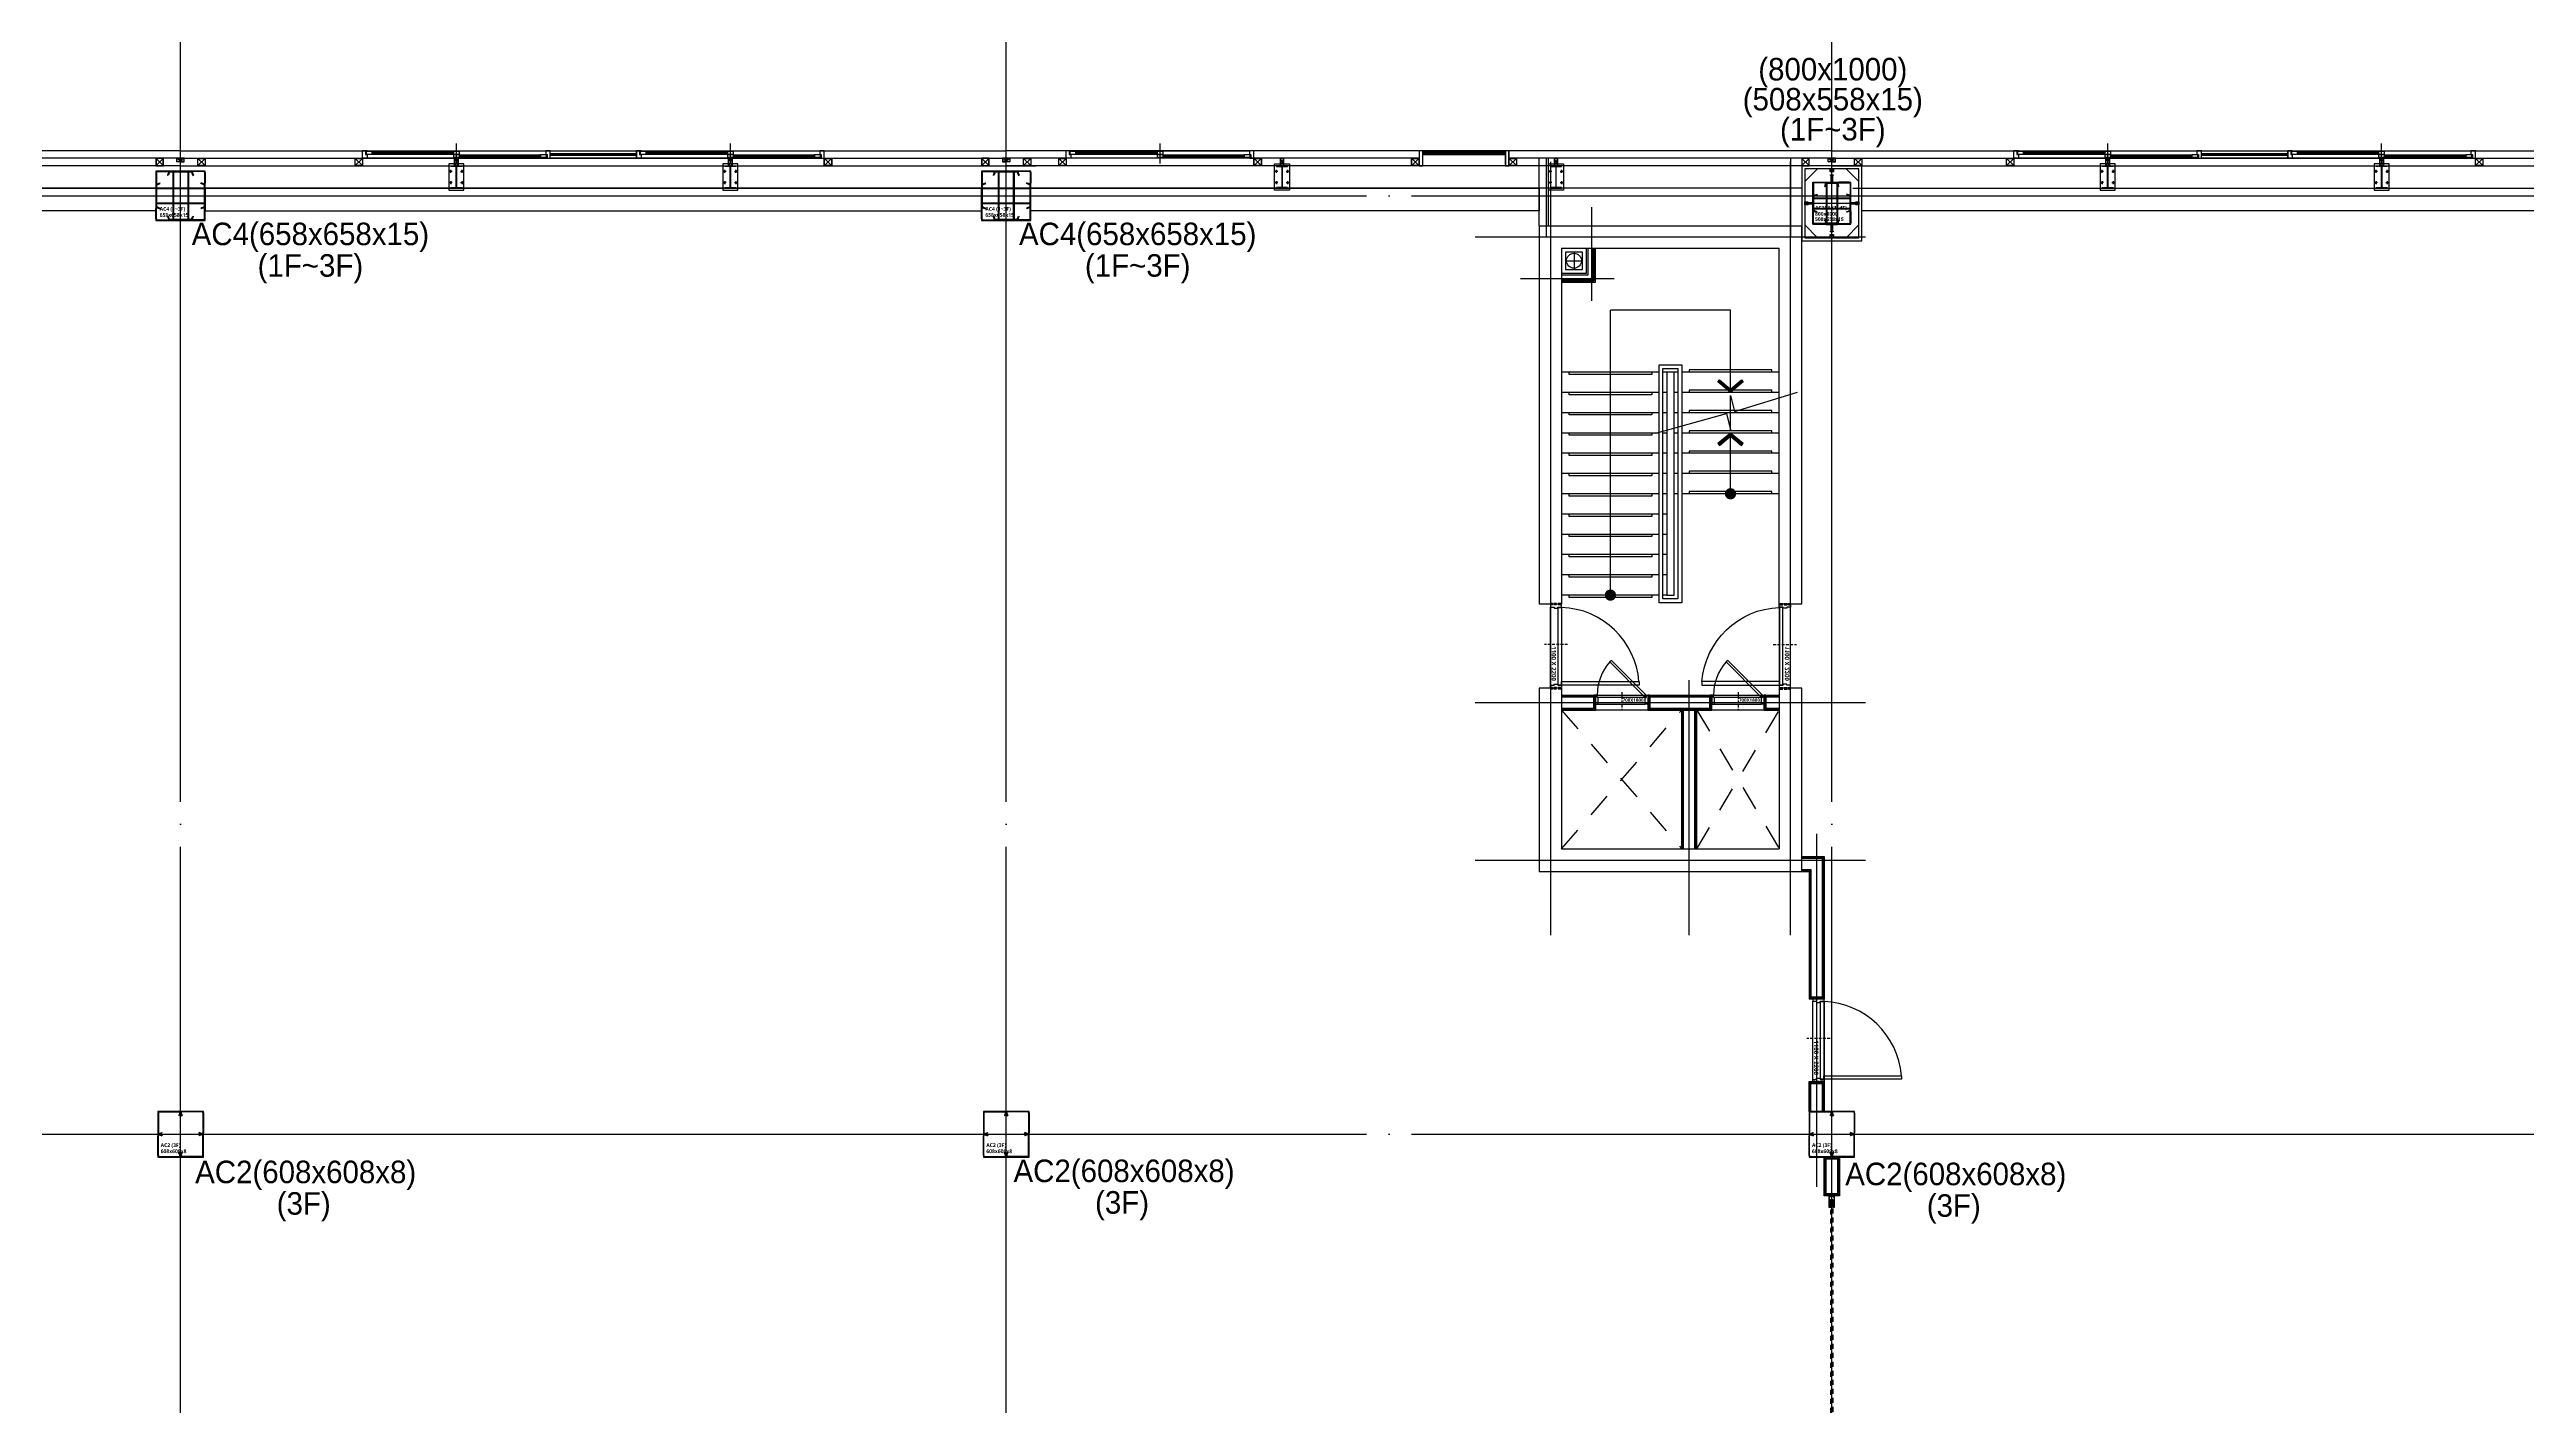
# Model space of a CAD drawing. Header units: millimetres. Extents: x -47382 to 204618, y -51045 to 127155.
# Drawn here: x 56254 to 89254, y 47758 to 65819 of the extents above; entities that cross this region are included whole.
import ezdxf
from ezdxf.enums import TextEntityAlignment as Align

# ---------------------------------------------------------------- set-up
doc = ezdxf.new("R2010")
doc.units = ezdxf.units.MM
doc.header["$LTSCALE"] = 300
doc.header["$MEASUREMENT"] = 0
for name, pattern in [('CEN', [62, 60, -1, 0, -1]), ('HID', [2, 1.1, -0.9]), ('HIDDEN2', [0.1875, 0.125, -0.0625])]:
    doc.linetypes.add(name, pattern=pattern)
doc.layers.get('0').update_dxf_attribs({"linetype": 'CONTINUOUS'})
doc.layers.get('Defpoints').update_dxf_attribs({"color": 153, "linetype": 'CONTINUOUS'})
for name, color, linetype in [('1', 7, 'CONTINUOUS'), ('6', 6, 'CONTINUOUS'), ('A-CEN', 1, 'CEN'), ('A-CODE-DRAIN', 6, 'CONTINUOUS'), ('A-DOOR', 4, 'CONTINUOUS'), ('A-DOOR-JAMB', 4, 'CONTINUOUS'), ('A-DOOR-SILL', 8, 'CONTINUOUS'), ('A-DOOR-SWING', 8, 'CONTINUOUS'), ('A-FLOR-FLIN-TYP2', 8, 'CONTINUOUS'), ('A-FLOR-GW', 6, 'CONTINUOUS'), ('A-FLOR-PANL', 6, 'CONTINUOUS'), ('A-FLOR-STRA-ETC', 7, 'CONTINUOUS'), ('A-FLOR-STRA-MAIN', 4, 'CONTINUOUS'), ('A-FLOR-STRA-SUB', 9, 'CONTINUOUS'), ('A-FLOR-STUD', 9, 'CONTINUOUS'), ('A-PS-HID', 5, 'HID'), ('A-ST-AXIS-CEN', 252, 'CEN'), ('A-ST-COL', 2, 'CONTINUOUS'), ('A-ST-CONC', 2, 'CONTINUOUS'), ('A-WALL-DRY1', 7, 'CONTINUOUS'), ('A-WIN', 4, 'CONTINUOUS'), ('Bound', 9, 'CONTINUOUS'), ('SS-PLATE', 32, 'CONTINUOUS'), ('STEEL', 2, 'CONTINUOUS'), ('XREF-PLAN$0$A-STEEL', 7, 'CONTINUOUS'), ('방화셔터', 11, 'HID'), ('충돌방지대 IN', 4, 'CONTINUOUS')]:
    doc.layers.add(name, color=color, linetype=linetype)
doc.layers.add('A-ANNO-NPLT', color=129, linetype='CONTINUOUS', plot=False)
doc.layers.add('Defpoint', color=161, linetype='CONTINUOUS', plot=False)
for name, color, linetype, lineweight in [('A-SECT-LIN1', 4, 'CONTINUOUS', 25), ('가는선', 5, 'CONTINUOUS', 9), ('보조근', 7, 'CONTINUOUS', 0)]:
    doc.layers.add(name, color=color, linetype=linetype, lineweight=lineweight)
doc.styles.add('SH_대대리576', font='NanumGothicBold.ttf')
doc.styles.add('SHP-나눔bo', font='')
doc.styles.add('돋움', font='')
doc.styles.get('SHP-나눔bo').set_extended_font_data('NanumGothic', bold=True)
doc.styles.get('돋움').set_extended_font_data('Dotum')

# ---------------------------------------------------------------- blocks, each defined once
blk = doc.blocks.new('XR-평면도$0$8F-PLAN$0$arrow2')
at = {"color": 8}
blk.add_lwpolyline([(0, 0.87), (0.74, 0), (0, -0.87), (0.15, -1), (1, 0), (0.15, 1)], close=True, dxfattribs=at)
for points in [[(0, 0.87), (0.15, 1), (0.74, 0), (1, 0)], [(0.74, 0), (1, 0), (0, -0.87), (0.15, -1)]]:
    blk.add_solid(points, dxfattribs=at)
blk = doc.blocks.new('A$C0e376f74')
at = {"layer": 'A-ANNO-NPLT', "linetype": 'HIDDEN2'}
for p, q in [((-20, 140), (-20, 10)), ((0, 140), (-20, 140)), ((0, 120), (-20, 120)), ((0, 30), (-20, 30)), ((0, 10), (-20, 10)), ((-10, 140), (-10, 10)), ((0, 140), (0, 10)), ((525, 230), (525, -80)), ((1100, 140), (1120, 140)), ((1100, 140), (1100, 10)), ((1100, 120), (1120, 120)), ((1100, 30), (1120, 30)), ((1100, 10), (1120, 10)), ((1110, 140), (1110, 10)), ((1120, 140), (1120, 10))]:
    blk.add_line(p, q, dxfattribs=at)
at = {"layer": 'A-ANNO-NPLT', "linetype": 'ByBlock'}
blk.add_lwpolyline([(1067, 102), (33, 102), (33, 147), (1067, 147)], close=True, dxfattribs=at)
at = {"layer": 'A-DOOR', "linetype": 'ByBlock'}
blk.add_lwpolyline([(1067, 1181), (1067, 147), (1022, 147), (1022, 1181)], close=True, dxfattribs=at)
at = {"layer": 'A-DOOR-JAMB'}
for points in [[(0, 20), (0, 0), (30, 0), (30, 50), (45, 50), (45, 100), (30, 100), (30, 150), (0, 150), (0, 130)], [(1100, 20), (1100, 0), (1070, 0), (1070, 50), (1055, 50), (1055, 100), (1070, 100), (1070, 150), (1100, 150), (1100, 130)]]:
    blk.add_lwpolyline(points, dxfattribs=at)
at = {"layer": 'A-DOOR-SILL'}
for p, q in [((30, 150), (1070, 150)), ((1070, 0), (30, 0))]:
    blk.add_line(p, q, dxfattribs=at)
at = {"layer": 'A-DOOR-SWING'}
blk.add_arc((1107, 109), 1075, 94.5299, 177.8035, dxfattribs=at)
at = {"layer": 'A-ANNO-NPLT', "linetype": 'ByBlock', "style": 'SHP-나눔bo'}
blk.add_text('1100 X 2200', height=60, dxfattribs=at).set_placement((781, 16), align=Align.CENTER)
blk = doc.blocks.new('G$C3E142F4A')
at = {"layer": 'A-ANNO-NPLT', "linetype": 'HIDDEN2'}
for p, q in [((462, 740), (462, 720)), ((462, 740), (582, 740)), ((462, 730), (582, 730)), ((462, 720), (582, 720)), ((472, 740), (472, 720)), ((562, 740), (562, 720)), ((582, 740), (582, 720)), ((422, 370), (660, 370)), ((462, 20), (462, 0)), ((462, 20), (582, 20)), ((462, 10), (582, 10)), ((462, 0), (582, 0)), ((472, 20), (472, 0)), ((562, 20), (562, 0)), ((582, 20), (582, 0))]:
    blk.add_line(p, q, dxfattribs=at)
at = {"layer": 'A-ANNO-NPLT', "linetype": 'ByBlock'}
blk.add_lwpolyline([(462, 697), (497, 697), (497, 43), (462, 43)], close=True, dxfattribs=at)
at = {"layer": 'A-DOOR', "linetype": 'ByBlock'}
for p, q in [((0, 235), (462, 697)), ((21, 212), (484, 675)), ((462, 697), (462, 720)), ((462, 720), (582, 720)), ((462, 697), (484, 675)), ((497, 697), (462, 697)), ((497, 685), (497, 697)), ((582, 685), (497, 685)), ((582, 720), (582, 685))]:
    blk.add_line(p, q, dxfattribs=at)
blk.add_lwpolyline([(0, 235), (21, 212)], dxfattribs=at)
at = {"layer": 'A-DOOR-JAMB'}
for p, q in [((497, 43), (462, 43)), ((462, 43), (462, 20)), ((472, 20), (582, 20)), ((497, 55), (497, 43)), ((582, 55), (497, 55)), ((582, 20), (582, 55))]:
    blk.add_line(p, q, dxfattribs=at)
at = {"layer": 'A-DOOR-SILL'}
blk.add_line((582, 38), (582, 685), dxfattribs=at)
at = {"layer": 'A-DOOR-SWING'}
blk.add_arc((465, 711), 668, 228.3916, 269.7655, dxfattribs=at)
at = {"layer": 'A-ANNO-NPLT', "linetype": 'ByBlock', "style": 'SHP-나눔bo'}
blk.add_text('700X1800', height=45, rotation=90, dxfattribs=at).set_placement((552, 522), align=Align.CENTER)
blk = doc.blocks.new('32')
at = {"layer": 'A-CEN'}
for p, q in [((-3350, 850), (-3350, -9450)), ((-150, -9450), (-150, 850)), ((850, -150), (-4350, -150)), ((-1500, -9450), (-1500, -6050)), ((-4350, -6350), (850, -6350)), ((-4350, -6350), (850, -6350)), ((-4350, -8450), (850, -8450))]:
    blk.add_line(p, q, dxfattribs=at)
at = {"layer": 'A-FLOR-FLIN-TYP2'}
for p, q in [((-2050, -6450), (-2750, -6450)), ((-500, -6450), (-1200, -6450))]:
    blk.add_line(p, q, dxfattribs=at)
at = {"layer": 'A-FLOR-STRA-ETC'}
for p, q in [((-950, -1125), (-2550, -1125)), ((-2550, -4920), (-2550, -1125)), ((-950, -2220), (-950, -1125)), ((-950, -3570), (-950, -2760))]:
    blk.add_line(p, q, dxfattribs=at)
blk.add_lwpolyline([(-1943, -2760), (-1004, -2502), (-950, -2719), (-950, -2261), (-897, -2475), (-57, -2218)], dxfattribs=at)
at = {"layer": 'A-FLOR-STRA-ETC', "const_width": 75}
for points in [[(-950, -3607, -1), (-950, -3532, -1)], [(-2550, -4957, -1), (-2550, -4882, -1)]]:
    blk.add_lwpolyline(points, format="xyb", close=True, dxfattribs=at)
at = {"layer": 'A-FLOR-STRA-MAIN'}
for p, q in [((-1900, -1950), (-3200, -1950)), ((-1800, -1950), (-1850, -1950)), ((-1650, -1950), (-1700, -1950)), ((-300, -1950), (-1600, -1950)), ((-1900, -2220), (-3200, -2220)), ((-1800, -2220), (-1850, -2220)), ((-1650, -2220), (-1700, -2220)), ((-300, -2220), (-1600, -2220)), ((-1900, -2490), (-3200, -2490)), ((-1800, -2490), (-1850, -2490)), ((-1650, -2490), (-1700, -2490)), ((-300, -2490), (-1600, -2490)), ((-1900, -2760), (-3200, -2760)), ((-1800, -2760), (-1850, -2760)), ((-1650, -2760), (-1700, -2760)), ((-300, -2760), (-1600, -2760)), ((-1900, -3030), (-3200, -3030)), ((-1900, -3300), (-3200, -3300)), ((-1800, -3030), (-1850, -3030)), ((-1800, -3300), (-1850, -3300)), ((-1650, -3030), (-1700, -3030)), ((-1650, -3300), (-1700, -3300)), ((-300, -3030), (-1600, -3030)), ((-300, -3300), (-1600, -3300)), ((-1900, -3570), (-3200, -3570)), ((-1800, -3570), (-1850, -3570)), ((-1650, -3570), (-1700, -3570)), ((-300, -3570), (-1600, -3570)), ((-1900, -3840), (-3200, -3840)), ((-1800, -3840), (-1850, -3840)), ((-1900, -4110), (-3200, -4110)), ((-1800, -4110), (-1850, -4110)), ((-1900, -4380), (-3200, -4380)), ((-1800, -4380), (-1850, -4380)), ((-1900, -4650), (-3200, -4650)), ((-1900, -4920), (-3200, -4920)), ((-1800, -4650), (-1850, -4650)), ((-1800, -4920), (-1850, -4920))]:
    blk.add_line(p, q, dxfattribs=at)
blk.add_lwpolyline([(-1800, -4920), (-1700, -4920), (-1700, -1950), (-1800, -1950)], close=True, dxfattribs=at)
at = {"layer": 'A-FLOR-STRA-SUB', "color": 250}
for points in [[(-2000, -1950), (-2000, -1980), (-3100, -1980), (-3100, -1950)], [(-400, -1950), (-400, -1920), (-1500, -1920), (-1500, -1950)], [(-2000, -2220), (-2000, -2250), (-3100, -2250), (-3100, -2220)], [(-400, -2220), (-400, -2190), (-1500, -2190), (-1500, -2220)], [(-2000, -2490), (-2000, -2520), (-3100, -2520), (-3100, -2490)], [(-400, -2490), (-400, -2460), (-1500, -2460), (-1500, -2490)], [(-2000, -2760), (-2000, -2790), (-3100, -2790), (-3100, -2760)], [(-400, -2760), (-400, -2730), (-1500, -2730), (-1500, -2760)], [(-2000, -3030), (-2000, -3060), (-3100, -3060), (-3100, -3030)], [(-2000, -3300), (-2000, -3330), (-3100, -3330), (-3100, -3300)], [(-400, -3030), (-400, -3000), (-1500, -3000), (-1500, -3030)], [(-400, -3300), (-400, -3270), (-1500, -3270), (-1500, -3300)], [(-2000, -3570), (-2000, -3600), (-3100, -3600), (-3100, -3570)], [(-400, -3570), (-400, -3540), (-1500, -3540), (-1500, -3570)], [(-2000, -3840), (-2000, -3870), (-3100, -3870), (-3100, -3840)], [(-2000, -4110), (-2000, -4140), (-3100, -4140), (-3100, -4110)], [(-2000, -4380), (-2000, -4410), (-3100, -4410), (-3100, -4380)], [(-2000, -4650), (-2000, -4680), (-3100, -4680), (-3100, -4650)], [(-2000, -4920), (-2000, -4950), (-3100, -4950), (-3100, -4920)]]:
    blk.add_lwpolyline(points, dxfattribs=at)
at = {"layer": 'A-FLOR-STRA-SUB'}
for points in [[(-1600, -5020), (-1900, -5020), (-1900, -1850), (-1600, -1850)], [(-1650, -4970), (-1850, -4970), (-1850, -1900), (-1650, -1900)]]:
    blk.add_lwpolyline(points, close=True, dxfattribs=at)
at = {"layer": 'A-PS-HID'}
for p, q in [((-3200, -8300), (-1600, -6450)), ((-3200, -6450), (-1600, -8300)), ((-1400, -8300), (-300, -6450)), ((-1400, -6450), (-300, -8300))]:
    blk.add_line(p, q, dxfattribs=at)
at = {"layer": 'A-ST-CONC'}
for p, q in [((-3500, 0), (0, 0)), ((-3500, 0), (-3500, -5040)), ((0, -5040), (0, 0)), ((-3200, -300), (-300, -300)), ((-3200, -300), (-3200, -5040)), ((-300, -5050), (-300, -300)), ((-3200, -5040), (-3500, -5040)), ((0, -5040), (-300, -5040)), ((-3200, -6160), (-3500, -6160)), ((-3500, -6160), (-3500, -8600)), ((-3200, -6160), (-3200, -8300)), ((-300, -6160), (-300, -8300)), ((0, -6160), (-300, -6160)), ((0, -8600), (0, -6160)), ((-3200, -8300), (-300, -8300)), ((-3500, -8600), (0, -8600))]:
    blk.add_line(p, q, dxfattribs=at)
at = {"layer": 'A-WALL-DRY1'}
for p, q in [((-3200, -6250), (-2750, -6250)), ((-3200, -6262), (-2762, -6262)), ((-2762, -6262), (-2762, -6438)), ((-2750, -6250), (-2750, -6450)), ((-2050, -6250), (-1200, -6250)), ((-2050, -6250), (-2050, -6450)), ((-2038, -6262), (-2038, -6438)), ((-2038, -6262), (-1212, -6262)), ((-1212, -6438), (-1212, -6262)), ((-1200, -6450), (-1200, -6250)), ((-500, -6250), (-300, -6250)), ((-500, -6450), (-500, -6250)), ((-488, -6262), (-300, -6262)), ((-488, -6438), (-488, -6262)), ((-3200, -6275), (-2775, -6275)), ((-3200, -6425), (-2775, -6425)), ((-3200, -6438), (-2762, -6438)), ((-3200, -6450), (-2750, -6450)), ((-2775, -6275), (-2775, -6425)), ((-2050, -6450), (-1200, -6450)), ((-2038, -6438), (-1212, -6438)), ((-2025, -6275), (-1225, -6275)), ((-2025, -6275), (-2025, -6425)), ((-2025, -6425), (-1225, -6425)), ((-1600, -8300), (-1600, -6450)), ((-1588, -8300), (-1588, -6450)), ((-1575, -8300), (-1575, -6450)), ((-1425, -8300), (-1425, -6450)), ((-1412, -8300), (-1412, -6450)), ((-1400, -8300), (-1400, -6450)), ((-1225, -6425), (-1225, -6275)), ((-500, -6450), (-300, -6450)), ((-488, -6438), (-300, -6438)), ((-475, -6425), (-475, -6275)), ((-475, -6275), (-300, -6275)), ((-475, -6425), (-300, -6425))]:
    blk.add_line(p, q, dxfattribs=at)
at = {"layer": 'A-DOOR', "rotation": 270}
for name, p in [('A$C0e376f74', (-3350, -5050)), ('G$C3E142F4A', (-2770, -5788)), ('G$C3E142F4A', (-1220, -5788))]:
    blk.add_blockref(name, p, dxfattribs=at)
at = {"layer": 'A-DOOR', "xscale": -1, "rotation": 89.99999999999993}
blk.add_blockref('A$C0e376f74', (-150, -5050), dxfattribs=at)
at = {"layer": 'A-FLOR-STRA-ETC', "extrusion": (0, 0, -1), "xscale": 166.9148302599861, "yscale": 167.8920954242349, "zscale": -166.9148302599861, "rotation": 270.0000170093786}
blk.add_blockref('XR-평면도$0$8F-PLAN$0$arrow2', (950, -2053), dxfattribs=at)
at = {"layer": 'A-FLOR-STRA-ETC', "xscale": 166.9148302599861, "yscale": 167.8920954242349, "zscale": 166.9148302599861, "rotation": 90.00001700937857}
blk.add_blockref('XR-평면도$0$8F-PLAN$0$arrow2', (-950, -2927), dxfattribs=at)
blk = doc.blocks.new('A$C284E115B')
at = {"layer": 'A-FLOR-STUD'}
for p, q in [((2, 48, -103000), (98, 2, -103000)), ((2, 2, -103000), (98, 48, -103000))]:
    blk.add_line(p, q, dxfattribs=at)
at = {"layer": 'A-FLOR-STUD', "elevation": -103000}
for points in [[(0, 50), (100, 50), (100, 0), (0, 0)], [(2, 48), (98, 48), (98, 2), (2, 2)]]:
    blk.add_lwpolyline(points, close=True, dxfattribs=at)
blk = doc.blocks.new('BOLT')
at = {"layer": '1', "color": 251}
for p, q in [((-21, 0), (21, 0)), ((0, -21), (0, 21))]:
    blk.add_line(p, q, dxfattribs=at)
at = {"layer": '6', "color": 251}
blk.add_circle((0, 0), 11, dxfattribs=at)
blk = doc.blocks.new('WC2_BP')
at = {"layer": 'SS-PLATE', "color": 251, "ltscale": 0.05}
blk.add_lwpolyline([(-175, -100), (175, -100), (175, 100), (-175, 100)], close=True, dxfattribs=at)
at = {"linetype": 'HID', "yscale": 0.909090909090909, "zscale": 0.909090909090909}
for p, xscale in [((-75, 75), -0.909090909090909), ((75, 75), 0.909090909090909)]:
    blk.add_blockref('BOLT', p, dxfattribs=dict(at, xscale=xscale))
at = {"linetype": 'HID', "yscale": 0.909090909090909, "zscale": 0.909090909090909, "rotation": 180}
for p, xscale in [((-75, -75), 0.909090909090909), ((75, -75), -0.909090909090909)]:
    blk.add_blockref('BOLT', p, dxfattribs=dict(at, xscale=xscale))
blk = doc.blocks.new('H-300X150X6_5X9')
at = {"layer": 'Defpoint'}
for p, q in [((-3.25, 0), (3.25, 0)), ((0, -150), (0, 150))]:
    blk.add_line(p, q, dxfattribs=at)
at = {"layer": 'STEEL'}
blk.add_lwpolyline([(-75, -150), (-75, -141), (-16.25, -141, 0.41421356), (-3.25, -128), (-3.25, 128, 0.41421356), (-16.25, 141), (-75, 141), (-75, 150), (75, 150), (75, 141), (16.25, 141, 0.41421356), (3.25, 128), (3.25, -128, 0.41421356), (16.25, -141), (75, -141), (75, -150)], format="xyb", close=True, dxfattribs=at)
at = {"layer": 'SS-PLATE', "color": 251, "ltscale": 0.05, "rotation": 90}
blk.add_blockref('WC2_BP', (0, 0), dxfattribs=at)
blk = doc.blocks.new('A$C2E56680A')
blk.add_blockref('A$C284E115B', (0, 50))
at = {"layer": 'STEEL', "rotation": 269.9999999999999}
blk.add_blockref('H-300X150X6_5X9', (250, 75, -103000), dxfattribs=at)
blk = doc.blocks.new('3-11000')
at = {"layer": 'A-FLOR-FLIN-TYP2'}
for p, q in [((200, 0, -103000), (200, 11400, -103000)), ((500, 279, -103000), (500, 10721, -103000))]:
    blk.add_line(p, q, dxfattribs=at)
at = {"layer": 'A-FLOR-GW'}
for p, q in [((0, 0, -103000), (0, 11000, -103000)), ((100, 0, -103000), (100, 11000, -103000))]:
    blk.add_line(p, q, dxfattribs=at)
for p in [(100, 7250), (100, 3600)]:
    blk.add_blockref('A$C2E56680A', p)
blk = doc.blocks.new('A$C02DD68EE')
at = {"layer": 'A-FLOR-STUD'}
for p, q in [((125, 11000, -103000), (102, 10952, -103000)), ((125, 11000, -103000), (148, 10952, -103000)), ((102, 48, -103000), (125, 0, -103000)), ((148, 48, -103000), (125, 0, -103000))]:
    blk.add_line(p, q, dxfattribs=at)
at = {"layer": 'A-FLOR-STUD', "elevation": -103000}
for points in [[(100, 11000), (100, 10950), (150, 10950), (150, 11000)], [(102, 11000), (102, 10952), (148, 10952), (148, 11000)], [(150, 0), (150, 50), (100, 50), (100, 0)], [(148, 0), (148, 48), (102, 48), (102, 0)]]:
    blk.add_lwpolyline(points, dxfattribs=at)
blk.add_blockref('3-11000', (0, 0))
blk = doc.blocks.new('일반창호')
at = {"layer": 'A-WIN', "ltscale": 100}
for p, q in [((-200, -537), (-200, 562)), ((-50, 564), (-50, -537)), ((-36, 564), (-36, -537)), ((-28, 564), (-28, -537)), ((-16, 564), (-16, -537)), ((-8, 564), (-8, -537)), ((0, 562), (0, -537))]:
    blk.add_line(p, q, dxfattribs=at)
at = {"layer": 'A-WIN'}
for points in [[(0, 613), (-200, 613), (-200, 562), (0, 562), (0, 613)], [(0, -537), (-200, -537), (-200, -587), (0, -587), (0, -537)]]:
    blk.add_lwpolyline(points, dxfattribs=at)
for points in [[(-2, 611), (-198, 611), (-198, 564), (-2, 564), (-2, 611)], [(-2, -539), (-198, -539), (-198, -585), (-2, -585), (-2, -539)]]:
    blk.add_lwpolyline(points, close=True, dxfattribs=at)
blk = doc.blocks.new('A$C53E97F43')
at = {"layer": '방화셔터'}
for p, q in [((0, 64), (0, 65)), ((0, 64), (0, 65)), ((0, 11), (0, 10)), ((0, 11), (0, 10)), ((20, 62), (20, 64)), ((20, 13), (20, 11)), ((79, 20), (82, 20)), ((79, 20), (80, 18)), ((80, 18), (79, 18)), ((79, 18), (80, 16)), ((80, 16), (79, 16)), ((79, 16), (80, 14)), ((80, 14), (79, 14)), ((79, 14), (80, 12)), ((80, 12), (79, 12)), ((79, 12), (80, 10)), ((89, 10), (80, 10)), ((82, 12), (82, 18)), ((82, 18), (87, 18)), ((87, 12), (82, 12)), ((87, 12), (87, 18)), ((88, 20), (90, 20)), ((90, 20), (89, 18)), ((89, 18), (90, 18)), ((90, 18), (89, 16)), ((89, 16), (90, 16)), ((90, 16), (89, 14)), ((89, 14), (90, 14)), ((90, 14), (89, 12)), ((89, 12), (90, 12)), ((90, 12), (89, 10))]:
    blk.add_line(p, q, dxfattribs=at)
for points in [[(0, 10), (10, 10), (10, 0), (150, 0), (150, 25), (90, 25), (90, 10), (80, 10), (80, 20), (50, 20), (50, 50), (150, 50), (150, 75), (10, 75), (10, 65), (0, 65)], [(0, 11), (11, 11), (11, 2), (148, 2), (148, 24), (91, 24), (91, 9), (78, 9), (78, 19), (48, 19), (48, 52), (148, 52), (148, 74), (11, 74), (11, 64), (0, 64)], [(20, 11), (20, 11), (0, 11), (0, 64), (20, 64)], [(20, 13), (2, 13), (2, 62), (20, 62)]]:
    blk.add_lwpolyline(points, dxfattribs=at)
for centre, radius, start, end in [((75, 41), 2, 39.9712, 180), ((74, 41), 0.5, 180, 0), ((75, 41), 1, 49.239, 180), ((48, 21), 35.2, 358.1243, 36.6903), ((47, 16), 40, 5.838, 42.0129), ((82, 20), 0.5, 180, 0), ((87, 20), 0.5, 180, 0)]:
    blk.add_arc(centre, radius, start, end, dxfattribs=at)
blk = doc.blocks.new('pw2700')
at = {"layer": 'A-WIN'}
for p, q in [((-2525, 0), (-2525, 100)), ((-2465, 100), (-2525, 100)), ((-2465, 0), (-2525, 0)), ((-2465, 91), (-2485, 91)), ((-2485, 91), (-2485, 50)), ((-2485, 50), (-2465, 50)), ((-2395, 88), (-2475, 88)), ((-2475, 88), (-2475, 53)), ((-2475, 53), (-2395, 53)), ((-2465, 100), (-85, 100)), ((-2465, 100), (-2465, 91)), ((-2465, 50), (-2465, 0)), ((-85, 0), (-2465, 0)), ((-2395, 88), (-1315, 88)), ((-2395, 53), (-2395, 88)), ((-2395, 71), (-1315, 71)), ((-2395, 53), (-1315, 53)), ((-1235, 88), (-1315, 88)), ((-1315, 88), (-1315, 53)), ((-1315, 53), (-1235, 53)), ((-1235, 47), (-1315, 47)), ((-1315, 47), (-1315, 12)), ((-1315, 12), (-1235, 12)), ((-1275, -70), (-1275, 195)), ((-1235, 53), (-1235, 88)), ((-1235, 47), (-155, 47)), ((-1235, 12), (-1235, 47)), ((-1235, 30), (-155, 30)), ((-1235, 12), (-155, 12)), ((-75, 47), (-155, 47)), ((-155, 47), (-155, 12)), ((-155, 12), (-75, 12)), ((-25, 100), (-85, 100)), ((-85, 100), (-85, 50)), ((-85, 50), (-65, 50)), ((-65, 9), (-85, 9)), ((-85, 9), (-85, 0)), ((-85, 0), (-25, 0)), ((-75, 12), (-75, 47)), ((-65, 50), (-65, 9)), ((-25, 0), (-25, 100)), ((-25, 50), (1125, 50)), ((1125, 0), (1125, 100)), ((1185, 100), (1125, 100)), ((1185, 0), (1125, 0)), ((1185, 91), (1165, 91)), ((1165, 91), (1165, 50)), ((1165, 50), (1185, 50)), ((1255, 88), (1175, 88)), ((1175, 88), (1175, 53)), ((1175, 53), (1255, 53)), ((1185, 100), (3565, 100)), ((1185, 100), (1185, 91)), ((1185, 50), (1185, 0)), ((3565, 0), (1185, 0)), ((1255, 88), (2335, 88)), ((1255, 53), (1255, 88)), ((1255, 71), (2335, 71)), ((1255, 53), (2335, 53)), ((2415, 88), (2335, 88)), ((2335, 88), (2335, 53)), ((2335, 53), (2415, 53)), ((2415, 47), (2335, 47)), ((2335, 47), (2335, 12)), ((2335, 12), (2415, 12)), ((2375, -70), (2375, 195)), ((2415, 53), (2415, 88)), ((2415, 47), (3495, 47)), ((2415, 12), (2415, 47)), ((2415, 30), (3495, 30)), ((2415, 12), (3495, 12)), ((3575, 47), (3495, 47)), ((3495, 47), (3495, 12)), ((3495, 12), (3575, 12)), ((3625, 100), (3565, 100)), ((3565, 100), (3565, 50)), ((3565, 50), (3585, 50)), ((3585, 9), (3565, 9)), ((3565, 9), (3565, 0)), ((3565, 0), (3625, 0)), ((3575, 12), (3575, 47)), ((3585, 50), (3585, 9)), ((3625, 0), (3625, 100))]:
    blk.add_line(p, q, dxfattribs=at)
blk.add_lwpolyline([(-25, 0), (-25, 100), (1125, 100), (1125, 0)], close=True, dxfattribs=at)
at = {"layer": '가는선'}
for p, q in [((-25, 62), (1125, 62)), ((-25, 38), (1125, 38))]:
    blk.add_line(p, q, dxfattribs=at)
blk = doc.blocks.new('G$CE0568444')
at = {"layer": 'A-WIN'}
for p, q in [((0, 70, -103000), (0, 170, -103000)), ((60, 170, -103000), (0, 170, -103000)), ((60, 70, -103000), (0, 70, -103000)), ((60, 161, -103000), (40, 161, -103000)), ((40, 161, -103000), (40, 120, -103000)), ((40, 120, -103000), (60, 120, -103000)), ((130, 158, -103000), (50, 158, -103000)), ((50, 158, -103000), (50, 123, -103000)), ((50, 123, -103000), (130, 123, -103000)), ((60, 170, -103000), (2440, 170, -103000)), ((60, 170, -103000), (60, 161, -103000)), ((60, 120, -103000), (60, 70, -103000)), ((2440, 70, -103000), (60, 70, -103000)), ((130, 158, -103000), (1210, 158, -103000)), ((130, 123, -103000), (130, 158, -103000)), ((130, 140, -103000), (1210, 140, -103000)), ((130, 123, -103000), (1210, 123, -103000)), ((1290, 158, -103000), (1210, 158, -103000)), ((1210, 158, -103000), (1210, 123, -103000)), ((1210, 123, -103000), (1290, 123, -103000)), ((1290, 117, -103000), (1210, 117, -103000)), ((1210, 117, -103000), (1210, 82, -103000)), ((1210, 82, -103000), (1290, 82, -103000)), ((1250, 0, -103000), (1250, 265, -103000)), ((1290, 123, -103000), (1290, 158, -103000)), ((1290, 117, -103000), (2370, 117, -103000)), ((1290, 82, -103000), (1290, 117, -103000)), ((1290, 99, -103000), (2370, 99, -103000)), ((1290, 82, -103000), (2370, 82, -103000)), ((2450, 117, -103000), (2370, 117, -103000)), ((2370, 117, -103000), (2370, 82, -103000)), ((2370, 82, -103000), (2450, 82, -103000)), ((2500, 170, -103000), (2440, 170, -103000)), ((2440, 170, -103000), (2440, 120, -103000)), ((2440, 120, -103000), (2460, 120, -103000)), ((2460, 79, -103000), (2440, 79, -103000)), ((2440, 79, -103000), (2440, 70, -103000)), ((2440, 70, -103000), (2500, 70, -103000)), ((2450, 82, -103000), (2450, 117, -103000)), ((2460, 120, -103000), (2460, 79, -103000)), ((2500, 70, -103000), (2500, 170, -103000))]:
    blk.add_line(p, q, dxfattribs=at)
blk = doc.blocks.new('XREF-PLAN$0$각-100X100')
at = {"layer": 'XREF-PLAN$0$A-STEEL', "color": 1}
for p, q in [((-47.7, -47.7), (47.7, 47.7)), ((-47.7, 47.7), (47.7, -47.7))]:
    blk.add_line(p, q, dxfattribs=at)
at = {"layer": 'XREF-PLAN$0$A-STEEL'}
blk.add_lwpolyline([(-50, -50), (50, -50), (50, 50), (-50, 50)], close=True, dxfattribs=at)
at = {"layer": 'XREF-PLAN$0$A-STEEL', "color": 8}
blk.add_lwpolyline([(-47.7, -47.7), (47.7, -47.7), (47.7, 47.7), (-47.7, 47.7)], close=True, dxfattribs=at)
blk = doc.blocks.new('AC2 (3f)')
at = {"layer": 'A-ST-COL'}
for p, q in [((20, 608), (20, 344)), ((28, 608), (28, 344)), ((40, 628), (304, 628)), ((40, 620), (304, 620)), ((44, 333), (75, 346)), ((47, 325), (78, 338)), ((78, 338), (75, 346)), ((315, 604), (302, 573)), ((310, 570), (302, 573)), ((323, 601), (310, 570)), ((325, 601), (338, 570)), ((333, 604), (346, 573)), ((338, 570), (346, 573)), ((608, 628), (344, 628)), ((608, 620), (344, 620)), ((570, 338), (573, 346)), ((601, 325), (570, 338)), ((604, 333), (573, 346)), ((620, 608), (620, 344)), ((628, 608), (628, 344)), ((20, 40), (20, 304)), ((28, 40), (28, 304)), ((40, 28), (304, 28)), ((40, 20), (304, 20)), ((44, 315), (75, 302)), ((47, 323), (78, 310)), ((78, 310), (75, 302)), ((310, 78), (302, 75)), ((315, 44), (302, 75)), ((323, 47), (310, 78)), ((325, 47), (338, 78)), ((333, 44), (346, 75)), ((338, 78), (346, 75)), ((608, 28), (344, 28)), ((608, 20), (344, 20)), ((601, 323), (570, 310)), ((570, 310), (573, 302)), ((604, 315), (573, 302)), ((620, 40), (620, 304)), ((628, 40), (628, 304))]:
    blk.add_line(p, q, dxfattribs=at)
for centre, radius, start, end in [((40, 608), 20, 90, 180), ((40, 344), 20, 180, 290), ((40, 608), 12, 90, 180), ((40, 344), 12, 180, 290), ((304, 608), 20, 340, 90), ((304, 608), 12, 340, 90), ((344, 608), 20, 90, 200), ((344, 608), 12, 90, 200), ((608, 344), 20, 250, 0), ((608, 344), 12, 250, 0), ((608, 608), 20, 0, 90), ((608, 608), 12, 0, 90), ((40, 304), 20, 70, 180), ((40, 40), 20, 180, 270), ((40, 304), 12, 70, 180), ((40, 40), 12, 180, 270), ((304, 40), 20, 270, 20), ((304, 40), 12, 270, 20), ((344, 40), 20, 160, 270), ((344, 40), 12, 160, 270), ((608, 304), 20, 0, 110), ((608, 304), 12, 0, 110), ((608, 40), 20, 270, 0), ((608, 40), 12, 270, 0)]:
    blk.add_arc(centre, radius, start, end, dxfattribs=at)
at = {"layer": 'Bound', "color": 9, "linetype": 'Continuous'}
for p, q in [((628, 628), (20, 628)), ((20, 628), (20, 20)), ((628, 20), (628, 628)), ((20, 20), (628, 20))]:
    blk.add_line(p, q, dxfattribs=at)
at = {"layer": 'Defpoint'}
for p, q in [((324, 0), (324, 648)), ((0, 324), (648, 324))]:
    blk.add_line(p, q, dxfattribs=at)
at = {"layer": 'Defpoint', "linetype": 'Continuous', "style": 'SH_대대리576'}
for s, p in [('AC2 (3F)', (59, 178)), ('608x608x8', (59, 97))]:
    blk.add_text(s, height=50, dxfattribs=at).set_placement(p, align=Align.MIDDLE_LEFT)
blk = doc.blocks.new('AC4(1~2f)')
for points in [[(199, 678), (499, 678), (499, 663), (199, 663)], [(20, 499), (20, 199), (35, 199), (35, 499)], [(678, 199), (678, 499), (663, 499), (663, 199)], [(199, 20), (499, 20), (499, 35), (199, 35)]]:
    blk.add_hatch(color=9).paths.add_polyline_path(points)
for p, q in [((244, 665), (244, 33)), ((253, 665), (253, 33)), ((444, 665), (444, 33)), ((453, 665), (453, 33)), ((33, 453), (665, 453)), ((33, 444), (665, 444)), ((33, 254), (665, 254)), ((33, 245), (665, 245))]:
    blk.add_line(p, q)
at = {"color": 8, "linetype": 'Continuous'}
for points in [[(199, 678), (499, 678), (499, 663), (199, 663)], [(20, 499), (20, 199), (35, 199), (35, 499)], [(678, 199), (678, 499), (663, 499), (663, 199)], [(199, 20), (499, 20), (499, 35), (199, 35)]]:
    blk.add_lwpolyline(points, close=True, dxfattribs=at)
at = {"layer": 'A-ST-COL'}
for p, q in [((40, 678), (179, 678)), ((40, 670), (179, 670)), ((658, 678), (519, 678)), ((658, 670), (519, 670)), ((20, 658), (20, 519)), ((28, 658), (28, 519)), ((44, 508), (75, 521)), ((47, 500), (78, 513)), ((78, 513), (75, 521)), ((190, 654), (177, 623)), ((185, 620), (177, 623)), ((198, 651), (185, 620)), ((500, 651), (513, 620)), ((508, 654), (521, 623)), ((513, 620), (521, 623)), ((620, 513), (623, 521)), ((651, 500), (620, 513)), ((654, 508), (623, 521)), ((670, 658), (670, 519)), ((678, 658), (678, 519)), ((20, 40), (20, 179)), ((28, 40), (28, 179)), ((40, 28), (179, 28)), ((40, 20), (179, 20)), ((44, 190), (75, 177)), ((47, 198), (78, 185)), ((78, 185), (75, 177)), ((185, 78), (177, 75)), ((190, 44), (177, 75)), ((198, 47), (185, 78)), ((500, 47), (513, 78)), ((508, 44), (521, 75)), ((513, 78), (521, 75)), ((658, 28), (519, 28)), ((658, 20), (519, 20)), ((651, 198), (620, 185)), ((620, 185), (623, 177)), ((654, 190), (623, 177)), ((670, 40), (670, 179)), ((678, 40), (678, 179))]:
    blk.add_line(p, q, dxfattribs=at)
for centre, radius, start, end in [((40, 658), 20, 90, 180), ((40, 658), 12, 90, 180), ((179, 658), 20, 340, 90), ((179, 658), 12, 340, 90), ((519, 658), 20, 90, 200), ((519, 658), 12, 90, 200), ((658, 658), 20, 0, 90), ((658, 658), 12, 0, 90), ((40, 519), 20, 180, 290), ((40, 519), 12, 180, 290), ((658, 519), 20, 250, 0), ((658, 519), 12, 250, 0), ((40, 179), 20, 70, 180), ((40, 40), 20, 180, 270), ((40, 179), 12, 70, 180), ((40, 40), 12, 180, 270), ((179, 40), 20, 270, 20), ((179, 40), 12, 270, 20), ((519, 40), 20, 160, 270), ((519, 40), 12, 160, 270), ((658, 179), 20, 0, 110), ((658, 179), 12, 0, 110), ((658, 40), 20, 270, 0), ((658, 40), 12, 270, 0)]:
    blk.add_arc(centre, radius, start, end, dxfattribs=at)
at = {"layer": 'Bound', "color": 9, "linetype": 'Continuous'}
for p, q in [((678, 678), (20, 678)), ((20, 678), (20, 20)), ((678, 20), (678, 678)), ((20, 20), (678, 20))]:
    blk.add_line(p, q, dxfattribs=at)
at = {"layer": 'Defpoint'}
for p, q in [((349, 0), (349, 698)), ((0, 349), (698, 349))]:
    blk.add_line(p, q, dxfattribs=at)
at = {"layer": 'Defpoint', "linetype": 'Continuous', "style": 'SH_대대리576'}
for s, p in [('AC4 (1~3F)', (71, 174)), ('658x658x15', (71, 93))]:
    blk.add_text(s, height=50, dxfattribs=at).set_placement(p, align=Align.MIDDLE_LEFT)
blk = doc.blocks.new('xbar')
at = {"layer": 'Defpoints'}
blk.add_lwpolyline([(-21, 21), (21, 21), (21, -21), (-21, -21)], close=True, dxfattribs=at)
at = {"layer": '보조근'}
for p, q in [((-21, -21), (21, 21)), ((-21, 21), (21, -21))]:
    blk.add_line(p, q, dxfattribs=at)
blk = doc.blocks.new('AC10A(1~4f)')
for points in [[(325, 779), (475, 779), (475, 764), (325, 764)], [(146, 600), (146, 400), (161, 400), (161, 600)], [(654, 400), (654, 598), (639, 598), (639, 400)], [(325, 219), (325, 234), (475, 234), (475, 219)]]:
    blk.add_hatch(color=9).paths.add_polyline_path(points)
for p, q in [((326, 764), (326, 234)), ((335, 764), (335, 234)), ((465, 764), (465, 234)), ((474, 764), (474, 234)), ((161, 574), (639, 574)), ((161, 565), (639, 565)), ((161, 435), (639, 435)), ((161, 426), (639, 426))]:
    blk.add_line(p, q)
for points in [[(760, 960), (40, 960), (40, 40), (760, 40)], [(390, 869), (382, 869), (382, 879), (418, 879), (418, 869), (410, 869), (410, 779), (390, 779)], [(56, 490), (56, 482), (46, 482), (46, 518), (56, 518), (56, 510), (146, 510), (146, 490)], [(744, 510), (744, 518), (754, 518), (754, 482), (744, 482), (744, 490), (654, 490), (654, 510)], [(410, 129), (418, 129), (418, 119), (382, 119), (382, 129), (390, 129), (390, 219), (410, 219)]]:
    blk.add_lwpolyline(points, close=True)
for points in [[(211, 960), (40, 789)], [(589, 960), (760, 789)], [(211, 40), (40, 211)], [(589, 40), (760, 211)]]:
    blk.add_lwpolyline(points)
at = {"color": 8, "linetype": 'Continuous'}
for points in [[(325, 779), (475, 779), (475, 764), (325, 764)], [(146, 600), (146, 400), (161, 400), (161, 600)], [(654, 400), (654, 598), (639, 598), (639, 400)], [(325, 219), (475, 219), (475, 234), (325, 234)]]:
    blk.add_lwpolyline(points, close=True, dxfattribs=at)
at = {"layer": 'A-ST-COL'}
blk.add_lwpolyline([(800, 1000), (0, 1000), (0, 0), (800, 0)], close=True, dxfattribs=at)
for points in [[(154, 620, 0.520567), (170, 609), (201, 620), (204, 613), (173, 601, -0.520567), (146, 620), (146, 759, -0.414214), (166, 779), (305, 779, -0.520567), (324, 752), (312, 721), (305, 724), (316, 755, 0.520567), (305, 771), (166, 771, 0.414214), (154, 759)], [(646, 620, -0.520567), (630, 609), (599, 620), (596, 613), (627, 601, 0.520567), (654, 620), (654, 759, 0.414214), (634, 779), (495, 779, 0.520567), (476, 752), (488, 721), (495, 724), (484, 755, -0.520567), (495, 771), (634, 771, -0.414214), (646, 759)], [(154, 380, -0.520567), (170, 391), (201, 380), (204, 387), (173, 399, 0.520567), (146, 380), (146, 241, 0.414214), (166, 221), (305, 221, 0.520567), (324, 248), (312, 279), (305, 276), (316, 245, -0.520567), (305, 229), (166, 229, -0.414214), (154, 241)], [(646, 380, 0.520567), (630, 391), (599, 380), (596, 387), (627, 399, -0.520567), (654, 380), (654, 241, -0.414214), (634, 221), (495, 221, -0.520567), (476, 248), (488, 279), (495, 276), (484, 245, 0.520567), (495, 229), (634, 229, 0.414214), (646, 241)]]:
    blk.add_lwpolyline(points, format="xyb", close=True, dxfattribs=at)
at = {"layer": 'Bound', "color": 9, "linetype": 'Continuous'}
for p, q in [((146, 221), (146, 779)), ((146, 779), (654, 779)), ((654, 221), (654, 779)), ((146, 221), (654, 221))]:
    blk.add_line(p, q, dxfattribs=at)
at = {"layer": 'Defpoint'}
for p, q in [((400, 199), (400, 799)), ((124, 500), (676, 500))]:
    blk.add_line(p, q, dxfattribs=at)
at = {"layer": '보조근', "rotation": 89.99999999999937}
for p in [(400, 939), (61, 500), (739, 500), (400, 61)]:
    blk.add_blockref('xbar', p, dxfattribs=at)
at = {"layer": 'Defpoint', "linetype": 'Continuous', "style": 'SH_대대리576'}
for s, p in [('AC10A (1~4F)', (176, 440)), ('800x1000', (176, 359)), ('508x558x15', (176, 289))]:
    blk.add_text(s, height=50, dxfattribs=at).set_placement(p, align=Align.MIDDLE_LEFT)
blk = doc.blocks.new('ACT 지상3층구조평면도')
for name, p in [('AC4(1~2f)', (105033, 114567)), ('AC4(1~2f)', (116033, 114567)), ('AC10A(1~4f)', (126982, 114316)), ('AC2 (3f)', (105058, 102092)), ('AC2 (3f)', (116058, 102092)), ('AC2 (3f)', (127058, 102092))]:
    blk.add_blockref(name, p)

msp = doc.modelspace()

# ---------------------------------------------------------------- linework, layer by layer
at = {"layer": 'A-CEN'}
for p, q in [((79450, 64371), (79450, 63321)), ((76800, 63721), (76800, 62471)), ((75850, 62771), (77100, 62771)), ((79796, 55371), (79796, 50671))]:
    msp.add_line(p, q, dxfattribs=at)
msp.add_lwpolyline([(76250, 63321), (76200, 63321), (76200, 64371)], dxfattribs=at)
at = {"layer": 'A-CODE-DRAIN'}
for p, q in [((76565, 63121), (76565, 62891)), ((76450, 63006), (76680, 63006))]:
    msp.add_line(p, q, dxfattribs=at)
msp.add_circle((76565, 63006), 100, dxfattribs=at)
at = {"layer": 'A-FLOR-FLIN-TYP2'}
for p, q in [((79600, 64271), (69000, 64271)), ((79600, 63971), (69329, 63971))]:
    msp.add_line(p, q, dxfattribs=at)
at = {"layer": 'A-FLOR-PANL'}
for p, q in [((80000, 64471), (69000, 64471)), ((74500, 64371), (69000, 64371)), ((80000, 64371), (75700, 64371))]:
    msp.add_line(p, q, dxfattribs=at)
for points in [[(76100, 63471), (76100, 64371)], [(76225, 63471), (76225, 64371)]]:
    msp.add_lwpolyline(points, dxfattribs=at)
at = {"layer": 'A-FLOR-STUD'}
for p, q in [((69000, 64346), (69048, 64369)), ((79952, 64369), (80000, 64346)), ((69000, 64346), (69048, 64324)), ((79952, 64324), (80000, 64346))]:
    msp.add_line(p, q, dxfattribs=at)
for points in [[(69000, 64371), (69050, 64371), (69050, 64321), (69000, 64321)], [(69000, 64369), (69048, 64369), (69048, 64324), (69000, 64324)], [(80000, 64321), (79950, 64321), (79950, 64371), (80000, 64371)], [(80000, 64324), (79952, 64324), (79952, 64369), (80000, 64369)]]:
    msp.add_lwpolyline(points, dxfattribs=at)
at = {"layer": 'A-ST-AXIS-CEN'}
for p, q in [((58000, 0), (58000, 99371)), ((69000, 0), (69000, 99371)), ((80000, 0), (80000, 99371)), ((0, 63871), (142000, 63871)), ((0, 51371), (142000, 51371))]:
    msp.add_line(p, q, dxfattribs=at)
at = {"layer": 'A-WALL-DRY1'}
for p, q in [((79896, 53171), (79696, 53171)), ((79884, 53184), (79709, 53184)), ((79871, 53196), (79721, 53196)), ((79696, 51675), (79696, 52071)), ((79696, 52071), (79896, 52071)), ((79709, 51675), (79709, 52059)), ((79709, 52059), (79884, 52059)), ((79721, 51675), (79721, 52046)), ((79721, 52046), (79871, 52046)), ((79871, 52046), (79871, 51675)), ((79884, 52059), (79884, 51675)), ((79896, 52071), (79896, 51675))]:
    msp.add_line(p, q, dxfattribs=at)
for points in [[(76400, 62841), (76730, 62841), (76730, 63171)], [(76400, 62816), (76755, 62816), (76755, 63171)], [(76400, 62766), (76805, 62766), (76805, 63171)], [(76400, 62751), (76820, 62751), (76820, 63171)], [(76400, 62736), (76835, 62736), (76835, 63171)], [(76400, 62721), (76850, 62721), (76850, 63171)], [(79600, 55071), (79896, 55071), (79896, 53171)], [(79600, 55059), (79884, 55059), (79884, 53184)], [(79600, 55046), (79871, 55046), (79871, 53196)], [(79600, 54896), (79721, 54896), (79721, 53196)], [(79600, 54884), (79709, 54884), (79709, 53184)], [(79600, 54871), (79696, 54871), (79696, 53171)]]:
    msp.add_lwpolyline(points, dxfattribs=at)
for points in [[(76450, 62891), (76680, 62891), (76680, 63121), (76450, 63121)], [(79900, 50550), (79900, 51067), (80100, 51067), (80100, 50550)], [(79913, 50563), (79913, 51055), (80088, 51055), (80088, 50563)], [(79925, 50575), (79925, 51042), (80075, 51042), (80075, 50575)]]:
    msp.add_lwpolyline(points, close=True, dxfattribs=at)
at = {"layer": '방화셔터', "linetype": 'HID', "ltscale": 0.2}
for p, q in [((79987, 40700), (79987, 50500)), ((79987, 50500), (80012, 50500)), ((80012, 50500), (80012, 40700))]:
    msp.add_line(p, q, dxfattribs=at)
at = {"layer": '충돌방지대 IN'}
for points in [[(57671, 63671), (47329, 63671), (47329, 63971), (57671, 63971)], [(58329, 63671), (68671, 63671), (68671, 63971), (58329, 63971)], [(76100, 63671), (69329, 63671), (69329, 63971), (76100, 63971)], [(90671, 63671), (80400, 63671), (80400, 63971), (90671, 63971)]]:
    msp.add_lwpolyline(points, close=True, dxfattribs=at)

# ---------------------------------------------------------------- block references
for name, p in [('ACT 지상3층구조평면도', (-47382, -51045)), ('pw2700', (62950, 64371)), ('G$CE0568444', (69800, 64301)), ('pw2700', (84950, 64371)), ('32', (79600, 63471))]:
    msp.add_blockref(name, p)
at = {"xscale": -1, "rotation": 89.99999999999999}
msp.add_blockref('A$C02DD68EE', (58000, 64471), dxfattribs=at)
at = {"ltscale": 5}
for p in [(57721, 64321), (68721, 64321), (79650, 64321)]:
    msp.add_blockref('XREF-PLAN$0$각-100X100', p, dxfattribs=at)
at = {"rotation": 270}
for p in [(58000, 64471), (80000, 64471)]:
    msp.add_blockref('A$C02DD68EE', p, dxfattribs=at)
at = {"ltscale": 5, "xscale": -1}
for p in [(58279, 64321), (60375, 64321), (66625, 64321), (69279, 64321), (69750, 64321), (72350, 64321), (74450, 64321), (75750, 64321), (80350, 64321), (82375, 64321), (88625, 64321)]:
    msp.add_blockref('XREF-PLAN$0$각-100X100', p, dxfattribs=at)
at = {"extrusion": (0, 0, -1), "zscale": -1, "rotation": 270}
for p in [(-72750, 64371), (-76400, 64371)]:
    msp.add_blockref('A$C2E56680A', p, dxfattribs=at)
at = {"layer": 'A-DOOR', "rotation": 269.9999999999999}
msp.add_blockref('A$C0e376f74', (79746, 53171), dxfattribs=at)
at = {"layer": 'A-SECT-LIN1', "rotation": 90}
msp.add_blockref('일반창호', (75113, 64471), dxfattribs=at)
at = {"layer": '방화셔터', "rotation": 270.0000000001315}
msp.add_blockref('A$C53E97F43', (79962, 50550), dxfattribs=at)

# ---------------------------------------------------------------- texts
at = {"layer": 'Defpoints', "linetype": 'Continuous', "style": '돋움'}
for s, p in [('(800x1000)', (80013, 65317)), ('(508x558x15)', (80013, 64917)), ('(1F~3F)', (80013, 64517)), ('AC4(658x658x15)', (59730, 63123)), ('AC4(658x658x15)', (70752, 63123)), ('(1F~3F)', (59730, 62703)), ('(1F~3F)', (70752, 62703)), ('AC2(608x608x8)', (59667, 50629)), ('AC2(608x608x8)', (70570, 50643)), ('AC2(608x608x8)', (81651, 50602)), ('(3F)', (59641, 50209)), ('(3F)', (70544, 50223)), ('(3F)', (81625, 50181))]:
    msp.add_text(s, height=300, dxfattribs=at).set_placement(p, align=Align.BOTTOM_CENTER)

doc.saveas('drawing.dxf')
